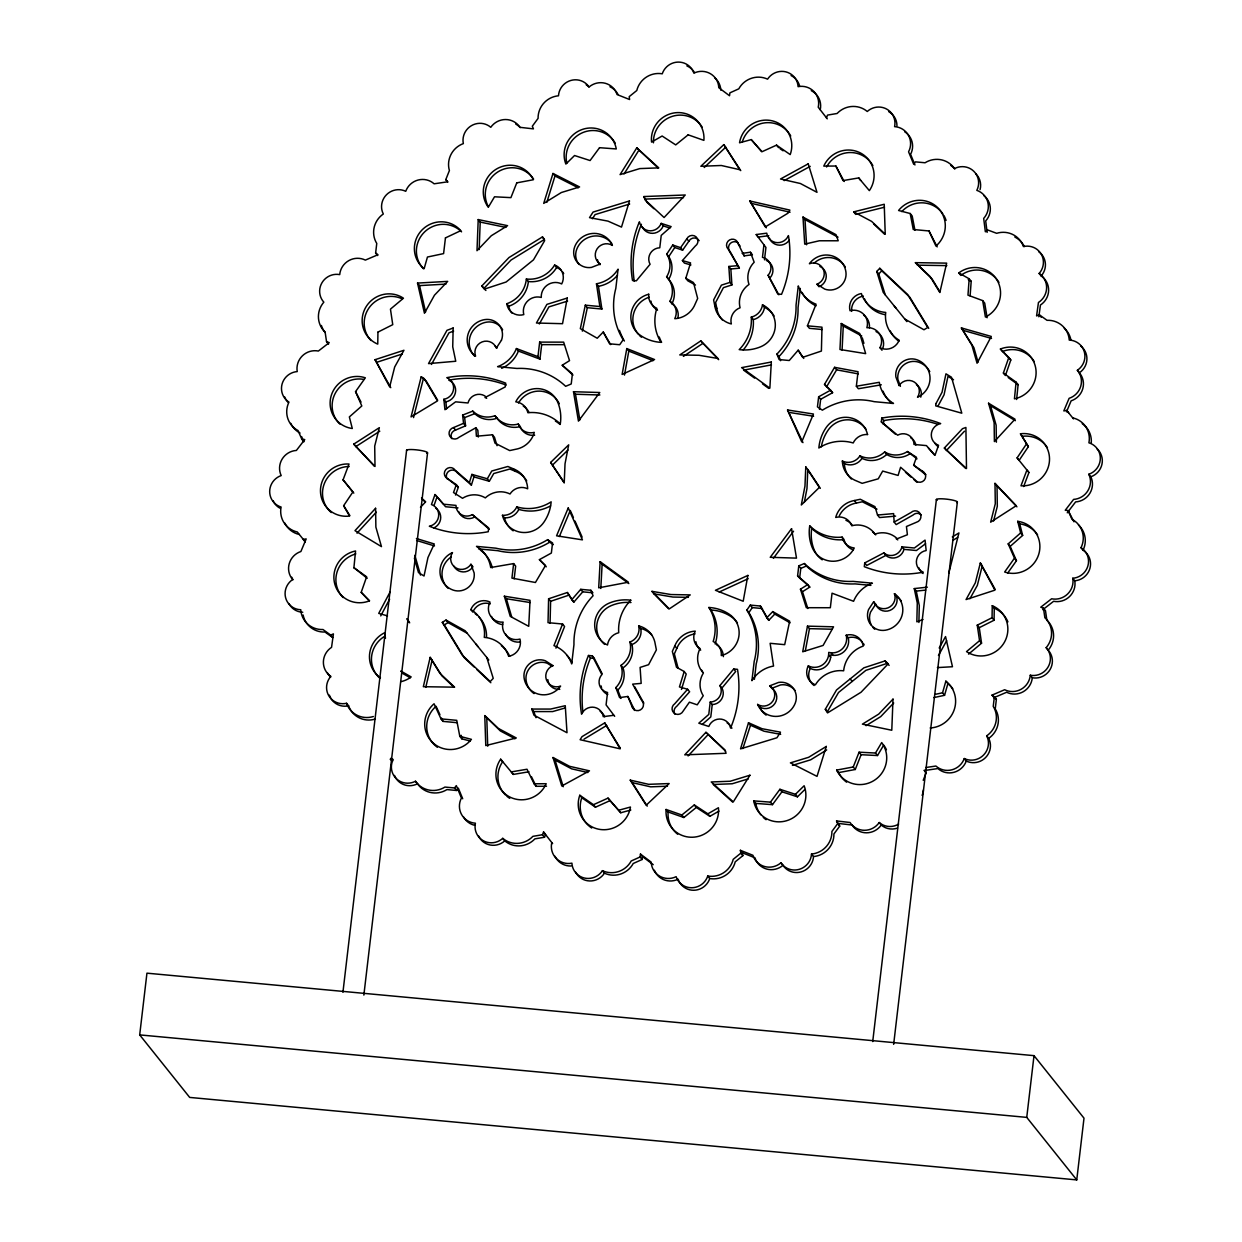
<?xml version="1.0" encoding="UTF-8"?>
<svg xmlns="http://www.w3.org/2000/svg" width="1242" height="1242" viewBox="0 0 1242 1242"><rect width="100%" height="100%" fill="white"/><g stroke="black" fill="none" stroke-linecap="round" stroke-linejoin="round"><path stroke-width="1.5" d="M968.543 654.13L981.553 643.216L979.27 627.676L994.066 620.239L992.063 617.724L992.249 605.692L994.268 608.207A26.532 25.896 -38.6 0 1 1007.914 621.869M994.066 620.239L994.268 608.207M573.804 602.168L571.801 599.653L580.744 589.329L590.866 590.276L592.869 592.791L582.746 591.844L573.804 602.168L567.361 592.496L548.607 598.784L548.017 622.661L562.579 624.012L564.582 626.527L555.95 648.153M550.066 623.329L550.61 601.299L548.607 598.784M918.894 622.459L919.297 605.568L916.27 591.099L914.252 588.584L927.37 587.171M814.053 685.522A13.802 13.46 -38.6 0 1 810.312 668.413A14.05 13.709 -38.6 0 0 830.665 657.344L828.662 654.829L828.724 652.392L831.131 652.826L833.149 655.341A14.05 13.709 -38.6 0 0 848.208 637.736A13.802 13.46 -38.6 0 1 862.134 641.788M830.665 657.344L830.743 654.907L833.149 655.341M478.217 219.57L476.99 250.698L491.289 235.732L507.59 225.671L478.217 219.57L480.219 222.085L505.929 227.426M479.148 249.549L480.219 222.085M841.269 323.51L839.965 349.499L865.658 353.628L859.743 333.477L841.269 323.51L843.271 326.025L861.762 335.992M842.076 350.151L843.271 326.025M600.134 561.679L598.691 587.823L628.39 582.203L600.134 561.679L602.137 564.194L628.84 583.569M600.802 588.46L602.137 564.194M998.925 282.353A26.532 25.896 -38.6 0 0 960.827 275.398L958.808 272.883L969.179 278.813L967.968 295.146L982.686 300.611L984.704 303.126L987.126 317.75M970.111 295.844L971.197 281.329L969.179 278.813M353.908 567.687L355.569 550.982A26.532 25.896 -38.6 0 0 334.843 584.221A26.532 25.896 -38.6 0 0 369.604 600.786L361.205 592.356L366.623 576.8L353.908 567.687L367.213 578.291M1003.381 373.035L1016.096 382.148L1014.435 398.837A26.532 25.896 -38.6 0 0 1035.145 365.614A26.532 25.896 -38.6 0 0 1000.4 349.033L1010.802 359.994L1005.399 375.55L1003.381 373.035L1008.799 357.479L1000.4 349.033M1016.624 399.505L1018.098 384.663L1016.096 382.148M139.694 1034.897L146.944 973.169L1034.012 1055.653L1084.002 1118.173L1076.752 1179.9L189.684 1097.416L139.694 1034.897L1026.746 1117.381L1076.752 1179.9M377.646 255.557L375.627 253.042L376.761 243.448A22.046 21.518 -38.6 0 1 383.312 213.997A16.798 16.394 -38.6 0 1 405.73 191.299A17.698 17.279 -38.6 0 1 434.11 183.8L447.632 181.813L445.816 179.578L449.402 170.542A22.046 21.518 -38.6 0 1 463.344 143.606A16.798 16.394 -38.6 0 1 490.776 127.305A17.698 17.279 -38.6 0 1 519.963 127.321L533.455 128.873L532.306 126.234L538.081 118.378A22.046 21.518 -38.6 0 1 558.496 95.789A16.798 16.394 -38.6 0 1 589.065 87.002A17.698 17.279 -38.6 0 1 617.057 94.547L629.616 99.531L629.182 96.659L636.789 90.511A22.046 21.518 -38.6 0 1 662.25 73.806A16.798 16.394 -38.6 0 1 693.874 73.154A17.698 17.279 -38.6 0 1 718.792 87.685L729.535 95.758L729.877 92.871L738.788 88.834A22.046 21.518 -38.6 0 1 767.572 79.162A16.798 16.394 -38.6 0 1 798.094 86.661A17.698 17.279 -38.6 0 1 818.23 107.216L827.265 118.828M342.932 992.296L406.615 450.178M363.859 995.106L427.543 452.988M513.645 563.589L511.937 578.12L535.426 582.498L545.486 565.483L539.401 559.645L551.355 553.047L552.55 542.956L547.644 539.665A67.968 66.338 -38.6 0 1 495.822 548.172L476.493 546.371A31.283 30.538 -38.6 0 1 490.699 567.532L513.645 563.589L515.663 566.104L514.172 578.819M539.665 342.109L541.683 344.624L539.975 359.14L537.957 356.64L539.665 342.109L563.651 342.14L569.535 360.646L562.238 365.226L572.966 375.162M575.714 872.272A16.798 16.394 -38.6 0 0 604.45 873.188A22.046 21.518 -38.6 0 0 633.234 863.501L642.13 859.48L640.127 856.964L640.453 854.077L651.212 862.15A17.698 17.279 -38.6 0 0 676.129 876.681A16.798 16.394 -38.6 0 0 707.754 876.029A22.046 21.518 -38.6 0 0 733.215 859.324L740.806 853.176L740.387 850.304L752.931 855.288A17.698 17.279 -38.6 0 0 780.939 862.817A16.798 16.394 -38.6 0 0 811.507 854.046A22.046 21.518 -38.6 0 0 831.907 831.457L837.698 823.601L836.549 820.946L850.04 822.499A17.698 17.279 -38.6 0 0 879.227 822.53A16.798 16.394 -38.6 0 0 898.634 824.114M642.13 859.48L642.471 856.592L640.453 854.077M710.222 702.056L708.778 714.429L698.811 723.201L708.809 726.461A11.473 11.194 -38.6 0 1 730.575 728.076A107.573 104.996 -38.6 0 0 737.484 669.345L733.696 668.988L719.925 685.568A11.194 10.914 -38.6 0 1 710.222 702.056L712.24 704.571L710.781 716.945L702.242 724.459M763.923 244.953L762.464 257.327A11.194 10.914 -38.6 0 1 768.13 275.243L777.74 293.997L781.529 294.338A107.573 104.996 -38.6 0 0 788.437 235.607A11.473 11.194 -38.6 0 1 766.749 233.185L756.223 234.536L765.926 247.469L764.482 259.842M802.984 217.086L804.723 244.131L819.347 240.777L838.21 240.777L836.021 234.66L802.984 217.086L805.002 219.601L838.039 237.175M805.002 219.601L806.586 244.783M754.391 679.343L756.207 663.911A67.968 66.338 -38.6 0 0 748.879 612.57L746.861 610.055L750.292 605.102L760.414 606.034L768.782 620.301L774.775 614.107L790.129 622.847M800.314 288.423L798.047 307.705A67.968 66.338 -38.6 0 1 778.936 356.594L780.597 360.708M809.768 587.109L797.597 575.946L798.777 565.855L804.335 563.526A67.968 66.338 -38.6 0 0 853.068 581.38L872.396 583.181A31.283 30.538 -38.6 0 0 853.58 601.283L832.047 593.195L830.339 607.726L806.337 607.695L800.453 589.189L807.766 584.594L809.768 587.109L802.472 591.704L807.812 608.533M832.606 392.705L830.603 390.19L818.649 396.788L817.453 406.879L822.359 410.171A67.968 66.338 -38.6 0 1 874.166 401.663L893.495 403.464A31.283 30.538 -38.6 0 1 879.305 382.303L856.359 386.231L858.051 371.715L834.577 367.322L824.517 384.352L832.606 392.705L820.652 399.287L819.472 409.379M799.6 578.462L800.795 568.37L798.777 565.855M864.742 562.921L864.308 566.694A107.573 104.996 -38.6 0 0 923.21 572.174A11.473 11.194 -38.6 0 1 926.159 550.548L925.057 540.099L914.391 548.001L901.987 546.853A11.194 10.914 -38.6 0 1 883.823 552.907L864.742 562.921L866.761 565.436L885.841 555.422A11.194 10.914 -38.6 0 0 903.99 549.368L916.41 550.517L925.538 543.748M881.323 421.876L881.758 418.104A107.573 104.996 -38.6 0 1 940.66 423.584A11.473 11.194 -38.6 0 0 938.533 445.288L935.009 455.302L926.423 445.599L914.019 444.45A11.194 10.914 -38.6 0 0 897.656 435.197L881.323 421.876L895.203 434.079M883.326 424.391L883.776 420.619L881.758 418.104M914.252 588.584L917.279 603.053L916.844 621.823L923.039 619.51M872.722 1041.557L936.406 499.439M893.65 1044.367L957.334 502.249M1072.715 417.871A22.046 21.518 -38.6 0 1 1088.908 442.804A16.798 16.394 -38.6 0 1 1088.815 474.258A17.698 17.279 -38.6 0 1 1073.616 499.393L1065.232 510.276L1068.136 510.54L1071.97 519.296A22.046 21.518 -38.6 0 1 1081.021 547.706A16.798 16.394 -38.6 0 1 1072.762 578.26A17.698 17.279 -38.6 0 1 1051.617 598.784L1040.749 607.198L1043.466 608.207L1044.864 617.709A22.046 21.518 -38.6 0 1 1046.168 647.656A16.798 16.394 -38.6 0 1 1030.286 675.229A17.698 17.279 -38.6 0 1 1004.654 689.729L992.032 695.116L994.361 696.793L993.243 706.388A22.046 21.518 -38.6 0 1 986.691 735.838A16.798 16.394 -38.6 0 1 964.273 758.536A17.698 17.279 -38.6 0 1 935.894 766.035L925.756 767.525M994.361 696.793L996.379 699.308L995.246 708.903A22.046 21.518 -38.6 0 1 988.694 738.353A16.798 16.394 -38.6 0 1 966.276 761.051A17.698 17.279 -38.6 0 1 937.912 768.55L924.39 770.537L926.19 772.772L923.21 780.302M1026.746 1117.381L1034.012 1055.653M1038.809 316.788L1040.454 305.004A17.698 17.279 -38.6 0 0 1041.169 275.972A16.798 16.394 -38.6 0 0 1038.622 251.614M626.791 348.567L622.133 374.416L654.55 359.543L626.791 348.567L628.809 351.082L653.09 360.677M624.478 375.084L628.809 351.082M807.471 626.139L802.705 651.786L823.104 645.436L833.553 626.822L807.471 626.139L809.473 628.654L805.39 650.637M804.412 501.83L806.974 488.587L807.797 469.398L820.325 488.339M585.308 305.175L587.326 307.69L601.889 309.041L599.87 306.526L585.308 305.175L580.34 328.633L597.231 338.243L603.239 332.049L610.691 344.624M582.358 331.148L587.326 307.69M430.167 657.328L423.336 686.702L454.603 687.168L439.885 673.304L430.167 657.328L441.904 675.819L453.935 687.168M425.773 687.385L432.185 659.844M421.193 376.823L411.071 416.893L437.51 400.887L424.236 378.624L421.193 376.823L426.254 381.139L437.634 400.219M413.539 417.591L423.212 379.338M948.81 573.012L958.933 532.942L952.319 536.932M980.342 562.968L975.312 582.871L966.059 599.56L994.92 590.152L980.342 562.968L995.106 589.267M982.344 565.483L977.33 585.386L969.924 598.737M993.584 521.003L997.31 506.286L997.016 485.886L994.997 483.371L995.292 503.771L990.65 522.168L1016.251 505.711L994.997 483.371M933.798 697.6L944.557 695.318L942.554 692.803L945.861 681.159L947.879 683.674A26.532 25.896 -38.6 0 1 952.847 688.844M944.557 695.318L947.879 683.674M471.913 474.397L473.932 476.912L471.401 485.094L469.398 482.579L471.913 474.397L487.314 478.76L489.317 481.275L493.757 473.528L509.857 469.01L515.306 471.323A22.899 22.356 -38.6 0 1 526.732 480.933M685.801 278.301L690.568 262.9L682.401 260.572L695.241 246.087A5.915 5.775 -38.6 0 0 696.017 236.818A5.915 5.775 -38.6 0 0 686.842 238.759L680.6 247.655L672.76 245.016L666.752 254.098A21.642 21.114 -38.6 0 1 666.628 276.795A21.844 21.331 -38.6 0 1 669.95 301.263A13.662 13.336 -38.6 0 1 674.748 318.697A22.899 22.356 -38.6 0 0 695.194 303.933L697.662 298.453L693.486 282.539L685.801 278.301L687.82 280.816L695.504 285.055M687.602 689.263L674.763 703.748A5.915 5.775 -38.6 0 0 673.987 713.017A5.915 5.775 -38.6 0 0 683.162 711.076L689.403 702.18L697.243 704.819L703.251 695.737A21.642 21.114 -38.6 0 1 703.376 673.04A21.844 21.331 -38.6 0 1 700.053 648.557A13.662 13.336 -38.6 0 1 695.256 631.138A22.899 22.356 -38.6 0 0 674.81 645.887L672.341 651.367L676.517 667.28L684.202 671.518L679.436 686.935L687.602 689.263L689.62 691.763L676.766 706.263A5.915 5.775 -38.6 0 0 674.872 714.166M681.454 689.45L686.205 674.033L684.202 671.518M552.985 173.461L543.717 203.393L561.337 192.526L579.579 186.952L552.985 173.461L554.988 175.976L578.275 187.79M546.822 202.384L554.988 175.976M748.507 722.735L740.527 748.879L776.933 737.764L780.488 732.175L762.029 728.712L748.507 722.735L750.51 725.25L764.047 731.227L780.644 734.348M742.871 748.538L750.51 725.25M434.995 494.533L431.471 504.547A11.473 11.194 -38.6 0 1 429.344 526.251A107.573 104.996 -38.6 0 0 488.246 531.731L488.68 527.943L472.348 514.638A11.194 10.914 -38.6 0 1 455.985 505.385L443.58 504.221L434.995 494.533L445.583 506.736L458.003 507.9M434.063 505.385L436.998 497.048M469.398 482.579L455.131 470.128A5.915 5.775 -38.6 0 0 445.831 469.585A5.915 5.775 -38.6 0 0 447.555 478.667L456.357 484.659L453.516 492.531L462.521 498.29A21.642 21.114 -38.6 0 1 485.327 497.887A21.844 21.331 -38.6 0 1 510.027 493.99A13.662 13.336 -38.6 0 1 527.664 488.805A22.899 22.356 -38.6 0 0 513.303 468.808L507.854 466.495L491.754 471.013L487.314 478.76M455.519 495.046L458.36 487.175L456.357 484.659M913.646 465.176L916.487 457.289L907.483 451.545A21.642 21.114 -38.6 0 1 884.677 451.948A21.844 21.331 -38.6 0 1 859.976 455.83A13.662 13.336 -38.6 0 1 842.34 461.015A22.899 22.356 -38.6 0 0 856.701 481.011L862.15 483.34L878.249 478.822L882.689 471.075L898.09 475.438L900.605 467.256L914.873 479.691A5.915 5.775 -38.6 0 0 924.172 480.25A5.915 5.775 -38.6 0 0 922.433 471.168L913.646 465.176L924.452 473.683A5.915 5.775 -38.6 0 1 925.911 474.677M343.071 479.831L349.018 464.027A26.532 25.896 -38.6 0 0 320.467 490.994A26.532 25.896 -38.6 0 0 349.53 516.051L343.646 505.68L352.899 491.956L343.071 479.831L353.815 493.121M1023.656 486.553L1028.935 472.519L1026.932 470.004L1020.986 485.808A26.532 25.896 -38.6 0 0 1049.521 458.841A26.532 25.896 -38.6 0 0 1020.474 433.784L1028.36 446.654L1019.108 460.394L1017.105 457.879L1026.358 444.139M390.578 758.35A17.698 17.279 -38.6 0 0 393.186 759.483A16.798 16.394 -38.6 0 0 415.48 781.249A22.046 21.518 -38.6 0 0 444.931 787.071L454.556 787.971L456.311 785.596L461.434 798.032A17.698 17.279 -38.6 0 0 475.407 823.198A16.798 16.394 -38.6 0 0 502.746 838.35A22.046 21.518 -38.6 0 0 532.896 836.347L542.49 834.733L543.561 832L545.58 834.515L544.493 837.248L534.898 838.862A22.046 21.518 -38.6 0 1 504.764 840.865A16.798 16.394 -38.6 0 1 478.496 835.819M826.442 117.835L827.514 115.102L837.108 113.488A22.046 21.518 -38.6 0 1 867.258 111.485A16.798 16.394 -38.6 0 1 894.597 126.637A17.698 17.279 -38.6 0 1 908.57 151.803L913.693 164.239L915.432 161.864L925.057 162.764A22.046 21.518 -38.6 0 1 954.524 168.586A16.798 16.394 -38.6 0 1 976.817 190.352A17.698 17.279 -38.6 0 1 983.68 218.406L985.356 231.804L987.654 229.956L996.658 233.31A22.046 21.518 -38.6 0 1 1023.424 246.553A16.798 16.394 -38.6 0 1 1039.15 273.457L1041.169 275.972M846.609 782.196A26.532 25.896 -38.6 0 1 838.645 772.602L836.642 770.087L853.238 766.982L859.091 752.202L875.486 753.025L877.504 755.54L883.714 745.091A26.532 25.896 -38.6 0 1 886.446 749.733M838.645 772.602L855.257 769.497L861.11 754.717L859.091 752.202M562.579 624.012L553.948 645.638A31.283 30.538 -38.6 0 1 571.693 663.927L573.959 644.645A67.968 66.338 -38.6 0 1 593.071 595.756L590.866 590.276M822.173 329.518L809.427 328.338L807.424 325.823L816.056 304.197A31.283 30.538 -38.6 0 1 798.296 285.908L796.044 305.19A67.968 66.338 -38.6 0 1 776.933 354.079L779.138 359.559L789.26 360.506L798.202 350.182L803.76 358.426M559.319 536.591L570.264 510.446L573.416 517.541M1066.49 411.878L1071.132 400.84A17.698 17.279 -38.6 0 0 1079.36 372.802A16.798 16.394 -38.6 0 0 1080.819 346.083M695.07 633.87A22.899 22.356 -38.6 0 0 676.812 648.402L674.359 653.882L678.054 668.025M390.267 591.627L378.732 613.393L387.52 615.892M380.735 615.908L389.615 599.172M938.005 406.087L944.06 394.785L947.988 376.342L953.514 379.757M431.44 364.465L448.967 332.84L453.625 331.102M939.185 648.045L945.55 636.572L952.474 666.737L937.399 667.591M938.471 655.481L946.652 640.717M539.323 323.976L548.902 306.898L567.61 301.076M825.325 709.26L836.518 689.978L863.889 667.823L885.08 660.899L888.185 663.833L861.017 692.26L827.545 712.908L825.325 709.26L827.327 711.775L838.521 692.493L865.907 670.338L887.083 663.414L889.163 665.37M826.535 386.867L836.596 369.837L834.577 367.322M875.486 753.025L881.696 742.576A26.532 25.896 -38.6 0 1 873.809 780.644A26.532 25.896 -38.6 0 1 836.642 770.087M636.742 147.891L620.068 174.61L639.801 168.586L658.772 167.872L636.742 147.891L658.027 167.887M624.043 173.973L638.761 150.406M592.418 218.763L595.089 214.587L629.663 204.03M894.426 593.692A11.147 10.883 -38.6 0 1 887.844 607.943A11.147 10.883 -38.6 0 1 873.669 601.718L868.531 609.605A15.804 15.432 -38.6 0 0 885.251 630.237A20.477 19.981 -38.6 0 0 894.426 593.692L896.445 596.207A20.477 19.981 -38.6 0 1 901.133 600.817M873.669 601.718L875.688 604.233L870.549 612.104A15.804 15.432 -38.6 0 0 871.387 625.099M677.899 318.061A13.662 13.336 -38.6 0 0 671.953 303.778A21.844 21.331 -38.6 0 0 668.631 279.31A21.642 21.114 -38.6 0 0 668.755 256.613L674.763 247.515L672.76 245.016M748.879 612.57L752.31 607.602L762.433 608.549M674.763 247.515L682.619 250.17L688.844 241.274A5.915 5.775 -38.6 0 1 699.153 240.684M355.538 391.634L365.35 377.816A26.532 25.896 -38.6 0 0 330.931 396.679A26.532 25.896 -38.6 0 0 352.293 428.506L349.359 416.924L361.81 405.963L355.538 391.634L361.034 402.113M1020.645 532.911L1008.193 543.872L1014.466 558.186L1004.654 572.019A26.532 25.896 -38.6 0 0 1039.057 553.156A26.532 25.896 -38.6 0 0 1017.71 521.314L1020.645 532.911L1022.647 535.426L1010.196 546.387L1016.468 560.701L1007.743 572.997M394.49 775.412A16.798 16.394 -38.6 0 0 417.498 783.764A22.046 21.518 -38.6 0 0 446.949 789.586L456.575 790.486L458.314 788.111L462.707 798.777M760.88 814.783A26.532 25.896 -38.6 0 1 755.726 803.403L753.708 800.888L770.459 802.146L779.929 789.291L795.439 794.306L797.457 796.821L804.894 789.477M755.726 803.403L772.477 804.661L781.932 791.806L797.457 796.821M836.549 820.946L839.716 826.116L833.925 833.972A22.046 21.518 -38.6 0 1 813.526 856.561A16.798 16.394 -38.6 0 1 782.957 865.332A17.698 17.279 -38.6 0 1 754.95 857.803L742.405 852.819L740.387 850.304M773.378 558.31L793.56 531.219M1067.251 512.791L1075.619 501.908A17.698 17.279 -38.6 0 0 1090.833 476.773A16.798 16.394 -38.6 0 0 1096.872 448.641M712.24 704.571A11.194 10.914 -38.6 0 0 721.928 688.068L735.699 671.503L733.696 668.988M357.013 533.175L376.326 512.185M420.479 507.341L425.664 501.815L421.504 497.964M944.339 448.02L962.503 428.676L965.903 427.465L966.493 468.545L944.339 448.02L965.733 468.482M946.342 450.535L964.506 431.191M705.922 732.314L684.761 754.841L726.073 753.289L724.94 749.935L705.922 732.314L725.592 751.177M688.099 755.943L707.924 734.829M483.821 288.517L481.803 286.002L508.972 257.56L542.459 236.911L544.462 239.427L510.99 260.075L483.821 288.517L485.901 290.473M906.862 321.6L883.233 292.367L876.759 271.455L879.771 268.288L907.731 294.649L927.712 327.469L923.986 329.767L904.859 319.085M885.236 294.882L878.762 273.97L881.789 270.803L879.771 268.288M893.712 703.019L880.718 716.618L866.062 725.67M768.782 620.301L766.764 617.786L772.772 611.592L789.664 621.202L784.696 644.66L770.133 643.309L773.549 666.054A31.283 30.538 -38.6 0 0 751.922 680.678L754.189 661.412A67.968 66.338 -38.6 0 0 746.861 610.055M795.439 794.306L804.133 785.751A26.532 25.896 -38.6 0 1 786.652 820.714A26.532 25.896 -38.6 0 1 753.708 800.888M550.641 462.428L568.696 444.838L565.032 463.763L564.225 482.952L550.641 462.428L564.132 482.3M552.643 464.943L567.936 450.054M723.807 144.615L700.845 166.273L721.354 165.496L739.735 169.688L723.807 144.615L740.76 170.635M704.198 167.515L725.809 147.13M992.063 617.724L977.252 625.176L979.55 640.701L966.524 651.615A26.532 25.896 -38.6 0 0 1004.467 642.145A26.532 25.896 -38.6 0 0 992.249 605.692M677.682 834.251A26.532 25.896 -38.6 0 1 668.118 811.989L666.116 809.473L681.858 815L694.294 804.94L707.878 813.821L709.881 816.336L718.947 811.119M668.118 811.989L683.876 817.515L696.296 807.455L709.881 816.336M742.405 852.819L742.825 855.691L735.217 861.839A22.046 21.518 -38.6 0 1 709.756 878.544A16.798 16.394 -38.6 0 1 678.132 879.196A17.698 17.279 -38.6 0 1 654.379 870.207M1042.768 609.713L1053.635 601.283A17.698 17.279 -38.6 0 0 1074.765 580.775A16.798 16.394 -38.6 0 0 1083.04 550.222A22.046 21.518 -38.6 0 0 1078.46 524.962M700.736 340.929L679.778 354.933L699.06 355.29L718 358.488L700.736 340.929L718.683 359.652M683.395 356.376L702.755 343.444M353.753 444.124L379.353 427.667L374.711 446.064L375.006 466.449L353.753 444.124L374.354 466.169M355.771 446.623L379.773 431.207M486.771 657.468L493.245 678.38L490.217 681.548L462.272 655.186L442.292 622.366L446.018 620.068L465.145 630.75L488.789 659.983M442.292 622.366L444.31 624.881L448.036 622.584L467.147 633.265M826.691 749.935L810.684 759.809L792.427 765.383M604.714 722.906L582.017 736.646L580.123 739.72L620.177 748.833L604.714 722.906L620.255 748.103M584.019 739.145L606.717 725.421M952.676 540.456L957.629 537.46M707.878 813.821L718.435 807.735A26.532 25.896 -38.6 0 1 692.555 837.232A26.532 25.896 -38.6 0 1 666.116 809.473M475.826 427.76L458.981 437.308A5.915 5.775 -38.6 0 1 449.759 436.128A5.915 5.775 -38.6 0 1 453.563 427.574L463.561 423.32L462.614 415.092L472.752 411.118A21.642 21.114 -38.6 0 0 494.984 415.713A21.844 21.331 -38.6 0 0 518.24 424.065A13.662 13.336 -38.6 0 0 534.293 432.371A22.899 22.356 -38.6 0 1 515.601 449.293L509.717 450.567L495.015 443.177L492.469 434.793L476.4 436.221L475.826 427.76L477.844 430.275L478.294 437.044M921.16 514.825A5.915 5.775 -38.6 0 0 913.025 515.042L896.181 524.59L894.162 522.075L911.023 512.527A5.915 5.775 -38.6 0 1 920.244 513.707A5.915 5.775 -38.6 0 1 916.441 522.261L906.443 526.515L907.39 534.743L897.252 538.717A21.642 21.114 -38.6 0 0 875.02 534.122A21.844 21.331 -38.6 0 0 851.764 525.77A13.662 13.336 -38.6 0 0 835.711 517.448A22.899 22.356 -38.6 0 1 854.403 500.526L860.287 499.268L874.989 506.643L877.535 515.042L879.538 517.557L895.606 516.113M784.168 180.602L810.219 166.35M719.165 592.03L748.181 578.71M776.529 145.143L761.983 151.726L751.255 139.601L739.533 142.799A26.532 25.896 -38.6 0 1 772.043 120.784A26.532 25.896 -38.6 0 1 790.207 154.582L776.529 145.143L778.548 147.658M375.627 253.042L377.972 254.719L365.35 260.106A17.698 17.279 -38.6 0 0 339.718 274.606A16.798 16.394 -38.6 0 0 323.836 302.163A22.046 21.518 -38.6 0 0 325.125 332.126L326.537 341.628L329.254 342.637L318.371 351.051A17.698 17.279 -38.6 0 0 297.242 371.575A16.798 16.394 -38.6 0 0 288.967 402.113A22.046 21.518 -38.6 0 0 298.018 430.539L301.868 439.295L304.771 439.559L296.388 450.442A17.698 17.279 -38.6 0 0 281.189 475.577A16.798 16.394 -38.6 0 0 281.096 507.031A22.046 21.518 -38.6 0 0 297.288 531.964L305.315 541.9L303.296 539.385L306.2 538.904L300.89 551.51A17.698 17.279 -38.6 0 0 292.646 579.548A16.798 16.394 -38.6 0 0 300.75 609.744A22.046 21.518 -38.6 0 0 322.982 629.523L330.745 635.097L333.43 633.87L331.552 647.346A17.698 17.279 -38.6 0 0 330.838 676.378A16.798 16.394 -38.6 0 0 346.58 703.283L348.598 705.798A22.046 21.518 -38.6 0 0 375.348 719.04M1079.36 372.802L1077.357 370.287A16.798 16.394 -38.6 0 0 1069.253 340.091A22.046 21.518 -38.6 0 0 1047.022 320.312L1039.244 314.738L1036.573 315.949L1038.452 302.489A17.698 17.279 -38.6 0 0 1039.15 273.457M618.749 810.234L630.47 807.036A26.532 25.896 -38.6 0 1 597.945 829.051A26.532 25.896 -38.6 0 1 579.797 795.253L593.474 804.692L608.021 798.109L620.767 812.749L630.812 810.017M579.797 795.253L581.799 797.768L595.477 807.207L610.024 800.624L620.767 812.749M640.127 856.964L631.215 860.985A22.046 21.518 -38.6 0 1 602.432 870.673A16.798 16.394 -38.6 0 1 571.91 863.174A17.698 17.279 -38.6 0 1 551.774 842.619M992.032 695.116L994.035 697.631L1006.657 692.244A17.698 17.279 -38.6 0 0 1032.288 677.744A16.798 16.394 -38.6 0 0 1048.17 650.171A22.046 21.518 -38.6 0 0 1046.882 620.224L1045.485 610.722L1043.466 608.207M451.762 438.643A5.915 5.775 -38.6 0 1 455.581 430.074L465.579 425.835L464.617 417.607L462.614 415.092M800.795 568.37L806.353 566.042A67.968 66.338 -38.6 0 0 855.07 583.895L870.89 585.37M464.617 417.607L474.77 413.633A21.642 21.114 -38.6 0 0 496.986 418.228A21.844 21.331 -38.6 0 0 520.243 426.58A13.662 13.336 -38.6 0 0 534.65 435.228M757.62 704.416A11.147 10.883 -38.6 0 0 772.928 700.954A11.147 10.883 -38.6 0 0 769.807 685.801L778.579 682.417A15.804 15.432 -38.6 0 1 795.284 703.05A20.477 19.981 -38.6 0 1 757.62 704.416L759.638 706.931A20.477 19.981 -38.6 0 0 766.112 715.128M769.807 685.801L771.81 688.301L780.581 684.916A15.804 15.432 -38.6 0 1 794.973 690.366M550.61 601.299L569.364 595.011M375.084 359.683L403.945 350.275L394.692 366.964L389.662 386.867L375.084 359.683L390.764 387.675M377.087 362.183L402.346 353.97M716.774 308.28L715.64 302.458L723.418 287.647L731.911 284.93L729.908 282.415L721.4 285.148L713.622 299.943L714.771 305.765L716.774 308.28A22.899 22.356 -38.6 0 0 722.254 319.908M748.352 778.843L732.206 783.764L713.234 784.478L732.516 801.959M564.986 708.002L552.659 711.573L533.796 711.573L531.793 709.058L550.656 709.058L565.265 705.704L567.004 732.733L533.967 715.175L531.793 709.058M853.72 211.854L884.226 204.262L885.236 234.21L871.62 221.386L853.72 211.854L855.722 214.369L884.444 207.228M839.282 515.834A22.899 22.356 -38.6 0 1 856.421 503.041L862.29 501.784L876.992 509.158M935.366 694.325L942.554 692.803M771.468 364.869L743.616 370.147L754.608 378.127M881.323 384.803L858.362 388.746L856.359 386.231M858.688 177.932L843.008 180.587L835.866 166.024L823.772 166.118A26.532 25.896 -38.6 0 1 860.722 153.108A26.532 25.896 -38.6 0 1 869.353 190.631L858.688 177.932L860.69 180.447M1073.523 418.896L1066.707 410.45L1063.804 410.931L1069.114 398.325A17.698 17.279 -38.6 0 0 1077.357 370.287M513.334 774.418L511.316 771.903L526.996 769.248L534.138 783.795L546.216 783.718A26.532 25.896 -38.6 0 1 509.282 796.727A26.532 25.896 -38.6 0 1 500.65 759.204L513.334 774.418L528.999 771.763M742.126 253.368L750.416 252.235L752.419 254.75L744.129 255.883L738.09 243.525A5.915 5.775 -38.6 0 0 729.566 239.939A5.915 5.775 -38.6 0 0 728.169 249.145L739.378 268.194L730.839 268.971L728.837 266.456L737.36 265.695M627.878 696.452L619.587 697.6L615.83 687.602A21.642 21.114 -38.6 0 0 620.984 665.386A21.844 21.331 -38.6 0 0 629.911 642.036A13.662 13.336 -38.6 0 0 638.667 625.875A22.899 22.356 -38.6 0 1 655.233 644.07L656.381 649.892L648.603 664.687L640.096 667.42L641.167 683.379L632.644 684.14L641.835 700.674A5.915 5.775 -38.6 0 1 640.437 709.896A5.915 5.775 -38.6 0 1 631.914 706.31L627.878 696.452L633.932 708.825A5.915 5.775 -38.6 0 0 634.6 710.455M768.767 235.701L758.241 237.051L756.223 234.536M613.781 715.299L603.255 716.65A11.473 11.194 -38.6 0 0 581.567 714.212A107.573 104.996 -38.6 0 1 588.475 655.481L592.263 655.838L594.266 658.353L602.137 673.692M916.27 591.099L925.632 590.09M877.535 515.042L893.603 513.598L894.162 522.075M417.529 283.083L447.679 281.391L434.452 295.223L424.453 313.263L417.529 283.083L419.548 285.598L425.602 312.006M419.548 285.598L445.925 284.108M643.93 196.546L685.242 194.994L664.082 217.521L645.064 199.9L643.93 196.546L647.066 202.415L653.866 208.703M645.933 199.062L683.488 197.649M667.451 786.202L650.668 786.838L632.271 782.646L630.253 780.131L648.65 784.323L669.159 783.562L646.197 805.22L630.253 780.131M534.138 783.795L536.14 786.31L546.511 786.233M541.683 344.624L563.821 344.655M915.401 262.652L946.668 263.133L939.837 292.507L930.118 276.531L915.401 262.652L932.121 279.046L939.899 291.823M917.419 265.167L946.839 265.617M688.378 597.34L672.962 597.06L654.006 593.862L652.003 591.347L670.944 594.545L690.226 594.902L669.267 608.906L652.003 591.347M809.473 628.654L831.845 629.228M573.493 391.711L599.762 392.519L578.446 421.131L573.493 391.711L575.512 394.226L579.843 419.967M575.512 394.226L599.886 394.987M861.11 754.717L877.504 755.54M929 230.965L913.258 229.506L910.2 213.515L898.571 210.488A26.532 25.896 -38.6 0 1 937.415 207.352A26.532 25.896 -38.6 0 1 935.94 246.056L929 230.965L937.182 246.894M807.424 325.823L821.987 327.174L821.397 351.051L802.643 357.339L798.202 350.182M478.512 548.886L497.84 550.687A67.968 66.338 -38.6 0 0 549.647 542.18L553.327 544.648M588.475 655.481L590.478 657.996L594.266 658.353M459.804 736.32L471.432 739.347A26.532 25.896 -38.6 0 1 432.589 742.483A26.532 25.896 -38.6 0 1 434.063 703.779L441.003 718.87L456.745 720.329L459.804 736.32L461.822 738.835L470.113 740.993M441.003 718.87L443.006 721.385L456.994 722.689M838.552 823.462L852.043 825.014A17.698 17.279 -38.6 0 0 881.23 825.045A16.798 16.394 -38.6 0 0 897.469 828.103M787.552 409.984L813.432 414.021L801.742 441.888L787.552 409.984L802.969 442.633M789.555 412.499L813.588 416.241M504.345 596.207L530.039 600.336L528.735 626.325L510.245 616.358L504.345 596.207L506.363 598.722L511.72 617.041M506.363 598.722L530.21 602.556M836.596 369.837L858.269 373.889M749.826 201.002L789.881 210.115L787.987 213.189L765.289 226.929L749.826 201.002L766.33 227.829M751.829 203.502L790.067 212.211M587.87 772.54L571.599 768.829L555.034 760.026L553.016 757.511L569.581 766.314L589.469 770.847L561.788 786L553.016 757.511M690.94 264.95L684.404 263.087L682.401 260.572M473.932 476.912L489.317 481.275M961.386 327.919L991.271 336.442L977.066 363.223L971.896 345.198L961.386 327.919L973.899 347.713L978.044 362.136M963.404 330.434L991.52 338.445M416.412 538.531L434.281 543.965L427.962 557.549L424.034 576.009L418.507 572.593L414.378 558.201M416.644 540.503L434.498 545.937M661.194 223.374L671.177 226.618L661.225 235.406L659.781 247.779A11.194 10.914 -38.6 0 0 650.078 264.267L636.308 280.847L632.52 280.49A107.573 104.996 -38.6 0 1 639.413 221.759A11.473 11.194 -38.6 0 0 661.194 223.374L663.212 225.889L669.873 228.047M562.238 365.226L572.407 373.889L571.227 383.98L565.653 386.309A67.968 66.338 -38.6 0 0 516.936 368.455L497.607 366.654A31.283 30.538 -38.6 0 0 516.424 348.552L537.957 356.64M516.424 348.552L518.426 351.067L539.975 359.14M515.042 738.757L500.386 730.964L484.768 715.625L485.777 745.573L516.284 737.981L498.384 728.449L484.768 715.625M968.232 279.636L971.197 281.329M410.233 677.775L402.827 673.537L400.824 671.022L411.195 676.952A26.532 25.896 -38.6 0 1 401.259 681.594M988.539 403.215L1015.009 419.175L994.392 441.562L994.128 422.699L988.539 403.215L990.542 405.715L1015.366 420.696M816.988 284.201L824.781 289.122A15.804 15.432 -38.6 0 0 845.926 271.998A20.477 19.981 -38.6 0 0 809.396 263.739A11.147 10.883 -38.6 0 1 823.57 269.949A11.147 10.883 -38.6 0 1 816.988 284.201L818.99 286.716A11.147 10.883 -38.6 0 0 819.844 266.409M551.914 666.178L547.241 663.228A15.804 15.432 -38.6 0 0 526.08 680.337A20.477 19.981 -38.6 0 0 534.029 693.595M907.483 451.545L917 458.857M458.36 487.175L447.555 478.667M780.054 148.714L783.097 150.81M1008.209 377.568L1018.098 384.663M994.035 697.631L996.379 699.308M762.464 383.825L768.736 388.389M642.471 856.592L653.214 864.665M472.348 514.638L489.208 529.247M797.597 575.946L807.766 584.594M905.465 472.255L911.178 477.238M914.034 479.723L916.875 482.207M471.401 485.094L457.134 472.643A5.915 5.775 -38.6 0 0 449.231 470.935A5.915 5.775 -38.6 0 0 447.027 478.791M422.14 499.206L424.904 501.768M873.638 223.902L884.521 234.164M881.789 270.803L909.749 297.149L928.721 328.338M481.803 286.002L484.923 288.936L506.115 282.012L533.486 259.842L544.679 240.575L542.459 236.911M474.056 666.923L464.275 657.701L444.31 624.881M476.85 669.562L490.838 682.743M824.517 384.352L830.603 390.19M546.278 566.818L539.401 559.645M369.216 600.895L361.205 592.356M654.006 593.862L668.615 608.72M997.016 485.886L1016.934 506.829M761.61 151.54L751.255 139.601M928.426 448.114L934.574 455.038M1017.105 457.879L1028.935 472.519M1039.244 314.738L1041.262 317.253M910.2 213.515L912.202 216.03L914.935 230.236M1066.707 410.45L1068.71 412.965M1008.799 357.479L1010.802 359.994M1088.815 474.258L1090.833 476.773M835.866 166.024L844.218 181.487M1020.474 433.784L1028.36 446.654M876.759 271.455L878.762 273.97M1068.136 510.54L1073.988 521.811M894.038 305.718L896.056 308.233M1081.021 547.706L1083.04 550.222M1072.762 578.26L1074.765 580.775M879.973 347.713A13.802 13.46 -38.6 0 0 899.161 340.215A28.783 28.1 -38.6 0 1 885.732 312.441A28.783 28.1 -38.6 0 1 861.358 293.547A13.802 13.46 -38.6 0 0 850.025 310.733A14.05 13.709 -38.6 0 1 866.869 327.717A14.05 13.709 -38.6 0 1 879.973 347.713L881.991 350.228M1017.71 521.314L1019.713 523.829A26.532 25.896 -38.6 0 1 1037.582 534.883M1008.193 543.872L1010.196 546.387M1014.466 558.186L1016.468 560.701M768.13 275.243L778.874 294.804M922.433 471.168L924.452 473.683M738.09 243.525L740.092 246.04M1046.168 647.656L1048.17 650.171M884.677 451.948L886.679 454.463A21.642 21.114 -38.6 0 0 909.501 454.06M762.495 304.818A23.288 22.729 -38.6 0 1 760.772 346.735A41.436 40.443 -38.6 0 1 739.207 349.623A41.498 40.505 -38.6 0 0 751.27 317.114A14.407 14.05 -38.6 0 0 762.495 304.818L764.513 307.333A23.288 22.729 -38.6 0 1 774.108 315.965M818.649 396.788L820.652 399.287M751.27 317.114L753.289 319.629A41.498 40.505 -38.6 0 1 743.244 349.933M686.842 238.759L688.844 241.274M859.976 455.83L861.995 458.345A21.844 21.331 -38.6 0 0 886.679 454.463M776.933 354.079L778.936 356.594M1030.286 675.229L1032.288 677.744M680.6 247.655L682.619 250.17M977.252 625.176L979.27 627.676M842.34 461.015L844.358 463.53A22.899 22.356 -38.6 0 0 851.329 478.993M979.55 640.701L981.553 643.216M901.987 546.853L903.99 549.368M666.752 254.098L668.755 256.613M854.403 500.526L856.421 503.041M666.628 276.795L668.631 279.31M883.823 552.907L885.841 555.422M669.95 301.263L671.953 303.778M842.123 537.118L844.141 539.633A41.498 40.505 -38.6 0 1 811.725 528.393L809.722 525.878A41.436 40.443 -38.6 0 0 812.113 547.272A23.288 22.729 -38.6 0 0 854.232 548.001A14.407 14.05 -38.6 0 1 842.123 537.118A41.498 40.505 -38.6 0 1 809.722 525.878M986.691 735.838L988.694 738.353M603.239 332.049L609.589 343.801L619.711 344.733L623.142 339.78A67.968 66.338 -38.6 0 1 615.815 288.423L618.066 269.157A31.283 30.538 -38.6 0 1 596.455 283.781L598.458 286.297L601.889 309.041M964.273 758.536L966.276 761.051M885.08 660.899L887.083 663.414M804.335 563.526L806.353 566.042M511.89 313.077A13.802 13.46 -38.6 0 1 508.785 306.246L506.783 303.731A28.783 28.1 -38.6 0 0 526.36 279.031A28.783 28.1 -38.6 0 0 554.615 265.027L556.618 267.542A13.802 13.46 -38.6 0 1 561.4 270.57M831.131 652.826A14.05 13.709 -38.6 0 0 846.206 635.236L848.208 637.736M800.453 589.189L802.472 591.704M924.188 770.257L926.19 772.772M850.196 678.908L852.214 681.423M526.36 279.031L528.378 281.546A28.783 28.1 -38.6 0 1 508.785 306.246M445.816 179.578L447.819 182.093M772.772 611.592L774.775 614.107M828.662 654.829A14.05 13.709 -38.6 0 1 808.309 665.898L810.312 668.413M750.292 605.102L752.31 607.602M853.238 766.982L855.257 769.497M708.918 607.478A41.498 40.505 -38.6 0 1 713.172 641.509A14.407 14.05 -38.6 0 1 721.292 655.59A23.288 22.729 -38.6 0 0 729.333 614.278A41.436 40.443 -38.6 0 0 708.918 607.478L710.921 609.993A41.498 40.505 -38.6 0 1 715.175 644.008M879.227 822.53L881.23 825.045M518.24 424.065L520.243 426.58M837.698 823.601L839.716 826.116M719.925 685.568L721.928 688.068M494.984 415.713L496.986 418.228M674.81 645.887L676.812 648.402M779.929 789.291L781.932 791.806M492.469 434.793L494.487 437.293L497.033 445.692M472.752 411.118L474.77 413.633M513.303 468.808L515.306 471.323M638.667 625.875L640.67 628.39A22.899 22.356 -38.6 0 1 651.755 634.957M770.459 802.146L772.477 804.661M811.507 854.046L813.526 856.561M463.561 423.32L465.579 425.835M443.844 399.287L444.947 409.736L455.612 401.834L468.017 402.982A11.194 10.914 -38.6 0 1 486.181 396.928L505.246 386.914L505.696 383.141A107.573 104.996 -38.6 0 0 446.794 377.661A11.473 11.194 -38.6 0 1 443.844 399.287L445.847 401.803L446.592 408.773M629.911 642.036L631.93 644.551A21.844 21.331 -38.6 0 1 622.987 667.901A21.642 21.114 -38.6 0 1 617.833 690.117L620.969 698.454M547.644 539.665L549.647 542.18M453.563 427.574L455.581 430.074M513.163 530.831A23.288 22.729 -38.6 0 1 504.454 517.805L502.451 515.29A14.407 14.05 -38.6 0 0 516.812 506.876L518.83 509.391A41.498 40.505 -38.6 0 0 550.563 505.882M580.744 589.329L582.746 591.844M780.939 862.817L782.957 865.332M620.984 665.386L622.987 667.901M631.914 706.31L633.932 708.825M615.83 687.602L617.833 690.117M740.806 853.176L742.825 855.691M326.537 341.628L328.54 344.143M694.294 804.94L696.296 807.455M681.858 815L683.876 817.515M470.935 564.272L474.133 572.919A15.804 15.432 -38.6 0 1 452.988 590.043A20.477 19.981 -38.6 0 1 452.492 552.597A11.147 10.883 -38.6 0 0 455.628 567.749A11.147 10.883 -38.6 0 0 470.935 564.272L472.938 566.787A11.147 10.883 -38.6 0 1 453.842 566.088M707.754 876.029L709.756 878.544M470.842 609.605A28.783 28.1 -38.6 0 1 484.271 637.379A28.783 28.1 -38.6 0 1 508.646 656.288A13.802 13.46 -38.6 0 0 519.979 639.087A14.05 13.709 -38.6 0 1 503.134 622.118A14.05 13.709 -38.6 0 1 490.031 602.106A13.802 13.46 -38.6 0 0 470.842 609.605L472.86 612.12A13.802 13.46 -38.6 0 1 490.28 603.891M608.021 798.109L610.024 800.624M475.965 644.101L477.968 646.616M301.868 439.295L303.871 441.81L301.573 436.547M446.018 620.068L448.036 622.584M593.474 804.692L595.477 807.207M343.646 505.68L349.856 515.601M602.432 870.673L604.45 873.188M500.65 759.204L502.653 761.719A26.532 25.896 -38.6 0 0 505.51 794.989M542.49 834.733L544.493 837.248M502.746 838.35L504.764 840.865M454.556 787.971L456.575 790.486M330.745 635.097L332.763 637.596L324.985 632.023A22.046 21.518 -38.6 0 1 303.11 614.992M415.48 781.249L417.498 783.764M543.561 832L552.612 843.613M614.681 716.323L606.08 704.882L607.54 692.508A11.194 10.914 -38.6 0 1 601.873 674.592L592.263 655.838M632.271 782.646L647.206 806.167M567.361 592.496L571.801 599.653M407.764 619.711L409.674 622.847M406.708 618.764L408.618 621.9M739.378 268.194L730.172 251.66A5.915 5.775 -38.6 0 1 730.156 243.572A5.915 5.775 -38.6 0 1 738.276 243.059M634.646 686.655L643.853 703.189M760.414 606.034L766.764 617.786M531.39 776.607L536.14 786.31M439.932 714.678L436.082 706.294A26.532 25.896 -38.6 0 0 437.37 747.28M441.469 718.031L443.006 721.385M574.999 521.081L582.094 537.041M914.966 164.969L910.588 154.319A17.698 17.279 -38.6 0 0 904.673 131.745M742.778 252.607L744.129 255.883M750.416 252.235L754.173 262.233A21.642 21.114 -38.6 0 0 749.019 284.449A21.844 21.331 -38.6 0 0 740.077 307.783A13.662 13.336 -38.6 0 0 731.336 323.96A22.899 22.356 -38.6 0 1 714.771 305.765M900.434 386.34L897.888 379.415A15.804 15.432 -38.6 0 1 919.033 362.307A20.477 19.981 -38.6 0 1 929.777 371.637M533.796 711.573L535.985 717.69M555.034 760.026L563.247 786.729M862.29 337.824L863.904 343.32M990.542 405.715L996.131 425.214L996.379 442.183M414.844 555.329L420.51 575.108M1019.713 523.829L1022.647 535.426M461.139 735.28L461.822 738.835M982.686 300.611L985.418 317.067A26.532 25.896 -38.6 0 0 996.907 279.838A26.532 25.896 -38.6 0 0 958.808 272.883M385.486 638.248L384.585 632.768A26.532 25.896 -38.6 0 0 380.44 677.79M596.455 283.781L599.87 306.526M987.142 232.409L985.698 220.921A17.698 17.279 -38.6 0 0 983.804 195.553M730.839 268.971L731.911 284.93M728.837 266.456L729.908 282.415M486.786 718.14L487.718 746.209M937.151 500.371A10.619 1.646 6.7 0 1 946.808 499.175A10.619 1.646 6.7 0 1 956.635 502.575M406.631 450.598A10.619 1.646 6.7 0 1 418.383 450.085A10.619 1.646 6.7 0 1 426.844 453.314M653.447 142.814A26.532 25.896 -38.6 0 1 702.273 127.305M742.359 141.759A26.532 25.896 -38.6 0 1 790.75 136.03M826.582 166.987A26.532 25.896 -38.6 0 1 872.862 165.574M943.873 215.487A26.532 25.896 -38.6 0 1 946.062 220.424M901.77 211.606A26.532 25.896 -38.6 0 1 942.911 213.981M814.069 263.195A20.477 19.981 -38.6 0 1 845.321 267.061M950.704 165.372A22.046 21.518 -38.6 0 1 954.85 168.943M811.259 90.65A17.698 17.279 -38.6 0 1 820.232 109.731M888.682 111.609A16.798 16.394 -38.6 0 1 896.972 125.721M339.904 424.112A26.532 25.896 -38.6 0 1 363.859 379.415M370.954 340.51A26.532 25.896 -38.6 0 1 402.346 298.934M423.475 268.769A26.532 25.896 -38.6 0 1 424.562 231.959A26.532 25.896 -38.6 0 1 461.574 231.85M495.046 346.037A11.147 10.883 -38.6 0 1 497.002 348.117M474.568 356.081A20.477 19.981 -38.6 0 1 486.755 322.113A15.804 15.432 -38.6 0 1 502.637 329.767M518.83 509.391A14.407 14.05 -38.6 0 1 504.454 517.805M516.812 506.876A41.498 40.505 -38.6 0 0 551.138 501.846A41.436 40.443 -38.6 0 1 543.81 522.323A23.288 22.729 -38.6 0 1 502.451 515.29M435.663 508.133A11.473 11.194 -38.6 0 1 433.706 528.021M480.343 550.082A31.283 30.538 -38.6 0 1 492.298 567.889M474.351 517.153A11.194 10.914 -38.6 0 1 458.655 511.595M331.288 512.558A26.532 25.896 -38.6 0 1 349.204 466.495M343.087 597.542A26.532 25.896 -38.6 0 1 355.802 553.916M448.238 588.444A20.477 19.981 -38.6 0 1 450.97 557.084M379.633 678.07A26.532 25.896 -38.6 0 1 384.973 636.137M479.21 617.212A28.783 28.1 -38.6 0 1 486.522 637.162M475.143 613.61A28.783 28.1 -38.6 0 1 477.27 615.302M502.684 624.617A14.05 13.709 -38.6 0 1 491.475 616.451M791.061 75.545A16.798 16.394 -38.6 0 1 799.553 85.791M714.74 77.827A17.698 17.279 -38.6 0 1 720.81 90.2M686.857 65.888A16.798 16.394 -38.6 0 1 694.48 72.548M609.946 86.754A17.698 17.279 -38.6 0 1 618.004 94.439M586.193 84.782A16.798 16.394 -38.6 0 1 588.879 86.893M515.787 124.138A17.698 17.279 -38.6 0 1 520.243 127.6M657.546 310.19A14.407 14.05 -38.6 0 1 651.833 303.855M651.32 302.505A14.407 14.05 -38.6 0 1 650.948 301.092M600.026 264.717A11.147 10.883 -38.6 0 1 597.464 259.687M663.212 225.889A11.473 11.194 -38.6 0 1 642.114 226.587M634.274 281.375A107.573 104.996 -38.6 0 1 641.431 224.274M624.4 341.038A67.968 66.338 -38.6 0 1 619.432 330.356M617.46 275.289A31.283 30.538 -38.6 0 1 598.458 286.297M566.818 163.152A26.532 25.896 -38.6 0 1 615.194 143.063M611.701 243.385A20.477 19.981 -38.6 0 0 576.723 249.3A15.804 15.432 -38.6 0 0 579.051 264.499M488.37 206.746A26.532 25.896 -38.6 0 1 498.197 171.706A26.532 25.896 -38.6 0 1 533.61 179.127M556.618 267.542A28.783 28.1 -38.6 0 1 528.378 281.546M554.615 265.027A13.802 13.46 -38.6 0 1 561.695 283.937A14.05 13.709 -38.6 0 0 541.264 297.443A14.05 13.709 -38.6 0 0 523.798 314.599A13.802 13.46 -38.6 0 1 506.783 303.731M562.657 271.982A13.802 13.46 -38.6 0 1 563.682 273.582M863.718 315.157A14.05 13.709 -38.6 0 1 869.384 327.826M851.67 311.385A13.802 13.46 -38.6 0 1 863.361 296.062M885.018 314.63A28.783 28.1 -38.6 0 1 864.339 298.608M325.264 332.639A22.046 21.518 -38.6 0 1 321.383 325.466M300.036 433.039A22.046 21.518 -38.6 0 1 290.737 423.336M288.299 402.501A16.798 16.394 -38.6 0 1 284.573 396.819M348.598 705.798A16.798 16.394 -38.6 0 1 329.394 695.116M293.003 579.766A17.698 17.279 -38.6 0 1 291.746 577.22M279.947 508.195A16.798 16.394 -38.6 0 1 273.116 500.743M299.306 534.479A22.046 21.518 -38.6 0 1 284.76 522.975M302.753 612.259A16.798 16.394 -38.6 0 1 288.874 603.534M330.651 677.107A17.698 17.279 -38.6 0 1 327.283 672.605M975.793 173.771A16.798 16.394 -38.6 0 1 980.078 189.622M373.345 716.525A22.046 21.518 -38.6 0 1 346.58 703.283M445.847 401.803A11.473 11.194 -38.6 0 0 448.812 380.176A107.573 104.996 -38.6 0 1 506.162 385.051M518.488 403.029A23.288 22.729 -38.6 0 1 559.304 403.743M523.286 406.118A14.407 14.05 -38.6 0 1 528.999 412.468M518.426 351.067A31.283 30.538 -38.6 0 1 501.706 368.331M484.97 397.518A11.194 10.914 -38.6 0 1 486.662 398.34M555.376 421.038A41.498 40.505 -38.6 0 1 560.126 424.485M641.493 337.219A23.288 22.729 -38.6 0 1 639.32 335.293M638.326 334.238A23.288 22.729 -38.6 0 1 649.287 297.164M661.613 342.342A41.498 40.505 -38.6 0 1 659.238 336.986M764.513 307.333A14.407 14.05 -38.6 0 1 753.289 319.629M816.041 305.858A31.283 30.538 -38.6 0 1 802.037 292.46M766.283 260.401A11.194 10.914 -38.6 0 1 770.133 277.758M789.229 240.28A11.473 11.194 -38.6 0 1 769.357 238.045M571.056 866A17.698 17.279 -38.6 0 1 554.988 856.266M923.365 789.99A22.046 21.518 -38.6 0 1 922.123 795.392M716.463 644.676A14.407 14.05 -38.6 0 1 723.372 656.645M771.81 688.301A11.147 10.883 -38.6 0 1 774.946 703.453A11.147 10.883 -38.6 0 1 759.638 706.931M766.097 819.689A26.532 25.896 -38.6 0 1 763.302 817.407M727.144 722.953A11.473 11.194 -38.6 0 1 731.895 728.262M896.445 596.207A11.147 10.883 -38.6 0 1 889.862 610.443A11.147 10.883 -38.6 0 1 875.688 604.233M702.724 672.108A21.844 21.331 -38.6 0 1 701.683 670.199M808.309 665.898A13.802 13.46 -38.6 0 0 815.389 684.808A28.783 28.1 -38.6 0 1 843.644 670.804A28.783 28.1 -38.6 0 1 863.221 646.088A13.802 13.46 -38.6 0 0 846.206 635.236M700.705 650.14A13.662 13.336 -38.6 0 1 695.893 641.757M519.56 642.067A14.05 13.709 -38.6 0 1 505.727 634.165M501.395 645.654A28.783 28.1 -38.6 0 1 509.686 656.257M861.995 458.345A13.662 13.336 -38.6 0 1 844.358 463.53M863.268 643.294A13.802 13.46 -38.6 0 1 864.168 644.971M883.776 420.619A107.573 104.996 -38.6 0 1 938.005 424.376M916.394 384.601A11.147 10.883 -38.6 0 1 920.772 397.145M891.927 403.448A31.283 30.538 -38.6 0 1 883.015 391.168M910.588 437.665A11.194 10.914 -38.6 0 1 915.851 445.086M865.984 429.142A23.288 22.729 -38.6 0 0 828.197 430.027A41.436 40.443 -38.6 0 0 821.319 446.887M811.725 528.393A41.436 40.443 -38.6 0 0 814.131 549.787A23.288 22.729 -38.6 0 0 822.22 559.832M853.394 549.911A14.407 14.05 -38.6 0 1 844.513 541.031M923.085 573.525A11.473 11.194 -38.6 0 1 918.878 567.765M845.942 520.32A13.662 13.336 -38.6 0 1 852.307 525.335M872.552 531.902A21.844 21.331 -38.6 0 1 875.703 534.898M640.67 628.39A13.662 13.336 -38.6 0 1 631.93 644.551M607.742 694.464A11.194 10.914 -38.6 0 1 602.292 689.512M601.563 687.773A11.194 10.914 -38.6 0 1 601.159 685.941M582.871 711.821A107.573 104.996 -38.6 0 1 590.478 657.996M600.119 711.324A11.473 11.194 -38.6 0 1 604.668 716.82M566.88 655.31A31.283 30.538 -38.6 0 1 571.988 662.405M630.998 602.525A41.436 40.443 -38.6 0 0 611.25 605.615A23.288 22.729 -38.6 0 0 604.621 644.396M737.453 622.941A23.288 22.729 -38.6 0 0 731.352 616.777A41.436 40.443 -38.6 0 0 710.921 609.993M1082.232 423.646A22.046 21.518 -38.6 0 1 1091.283 442.571M1064.239 328.183A22.046 21.518 -38.6 0 1 1070.899 339.873M474.584 825.278A17.698 17.279 -38.6 0 1 463.577 817.003M392.581 760.865A17.698 17.279 -38.6 0 1 390.205 759.312M938.362 446.732A11.473 11.194 -38.6 0 1 934.978 443.316M898.882 341.255A28.783 28.1 -38.6 0 1 890.235 330.946M876.014 331.552A14.05 13.709 -38.6 0 1 882.938 347.962M874.725 629.228A15.804 15.432 -38.6 0 1 872.878 627.303M896.181 538.749A21.642 21.114 -38.6 0 1 897.78 539.913M1022.492 436.299A26.532 25.896 -38.6 0 1 1047.456 447.694M1002.403 351.548A26.532 25.896 -38.6 0 1 1034.26 361.562M1014.854 237.036A22.046 21.518 -38.6 0 1 1024.371 246.537M591.704 828.026A26.532 25.896 -38.6 0 1 581.799 797.768M509.748 798.342A26.532 25.896 -38.6 0 1 506.829 796.184M559.8 689.31A11.147 10.883 -38.6 0 1 547.815 679.622M945.861 681.159A26.532 25.896 -38.6 0 1 930.149 727.983M377.941 332.111L377.754 344.127A26.532 25.896 -38.6 0 1 365.536 307.69A26.532 25.896 -38.6 0 1 403.464 298.204L390.454 309.134L392.751 324.659L377.941 332.111M453.159 328.012L452.725 346.782L455.752 361.251L428.521 363.611L446.965 330.325L453.159 328.012M892.998 699.137L891.787 730.249L862.414 724.148L878.715 714.103L892.998 699.137M805.779 466.883L804.971 486.072L801.307 504.997L819.363 487.407L805.779 466.883M771.313 362.012L769.869 388.156L741.614 367.632L771.313 362.012M445.443 237.905L443.596 253.601L427.45 257.032L424.143 268.676A26.532 25.896 -38.6 0 1 421.892 230.096A26.532 25.896 -38.6 0 1 460.782 230.655L445.443 237.905M629.477 200.956L621.497 227.1L607.975 221.123L589.515 217.645L593.071 212.071L629.477 200.956M935.987 403.572L935.723 405.87L961.805 413.198L951.496 377.242L945.969 373.826L942.041 392.27L935.987 403.572M747.87 575.419L743.197 601.252L715.454 590.292L747.87 575.419M567.299 298.033L562.533 323.696L536.435 323.013L546.899 304.383L567.299 298.033M826.287 746.442L817.019 776.374L790.409 762.867L808.666 757.294L826.287 746.442M516.765 182.853L510.912 197.633L494.518 196.795L488.308 207.259A26.532 25.896 -38.6 0 1 496.195 169.191A26.532 25.896 -38.6 0 1 533.361 179.748L516.765 182.853M568.246 507.931L556.571 535.814L582.451 539.851L568.246 507.931M749.935 775.225L733.261 801.944L711.231 781.963L730.203 781.249L749.935 775.225M501.457 340.23L496.319 348.102A11.147 10.883 -38.6 0 0 482.16 341.892A11.147 10.883 -38.6 0 0 475.577 356.144A20.477 19.981 -38.6 0 1 484.753 319.598A15.804 15.432 -38.6 0 1 501.457 340.23M599.544 147.689L590.074 160.544L574.549 155.529L565.871 164.084A26.532 25.896 -38.6 0 1 583.352 129.106A26.532 25.896 -38.6 0 1 616.28 148.947L599.544 147.689M791.558 528.704L770.242 557.301L796.495 558.124L791.558 528.704M375.596 508.273L354.995 530.66L381.465 546.62L375.876 527.136L375.596 508.273M688.146 134.835L675.71 144.895L662.126 136.015L651.553 142.1A26.532 25.896 -38.6 0 1 677.449 112.603A26.532 25.896 -38.6 0 1 703.888 140.362L688.146 134.835M808.216 163.835L780.535 178.988L800.422 183.521L816.988 192.324L808.216 163.835M600.197 264.034L591.425 267.418A15.804 15.432 -38.6 0 1 574.704 246.785A20.477 19.981 -38.6 0 1 612.384 245.419A11.147 10.883 -38.6 0 0 597.076 248.881A11.147 10.883 -38.6 0 0 600.197 264.034M553.016 665.634L545.222 660.713A15.804 15.432 -38.6 0 0 524.077 677.822A20.477 19.981 -38.6 0 0 560.608 686.096A11.147 10.883 -38.6 0 1 546.433 679.886A11.147 10.883 -38.6 0 1 553.016 665.634M899.068 385.548L895.87 376.9A15.804 15.432 -38.6 0 1 917.015 359.792A20.477 19.981 -38.6 0 1 917.512 397.238A11.147 10.883 -38.6 0 0 914.376 382.086A11.147 10.883 -38.6 0 0 899.068 385.548M648.712 294.23A14.407 14.05 -38.6 0 0 656.832 308.327A41.498 40.505 -38.6 0 0 661.086 342.357A41.436 40.443 -38.6 0 1 640.67 335.557A23.288 22.729 -38.6 0 1 648.712 294.23M560.282 423.941A41.498 40.505 -38.6 0 0 527.881 412.717A14.407 14.05 -38.6 0 0 515.772 401.834A23.288 22.729 -38.6 0 1 557.875 402.563A41.436 40.443 -38.6 0 1 560.282 423.941M867.553 434.529A14.407 14.05 -38.6 0 0 853.192 442.959A41.498 40.505 -38.6 0 0 818.866 447.989A41.436 40.443 -38.6 0 1 826.194 427.512A23.288 22.729 -38.6 0 1 867.553 434.529M630.796 600.212A41.436 40.443 -38.6 0 0 609.232 603.1A23.288 22.729 -38.6 0 0 607.493 645.017A14.407 14.05 -38.6 0 1 618.733 632.721A41.498 40.505 -38.6 0 1 630.796 600.212"/></g></svg>
